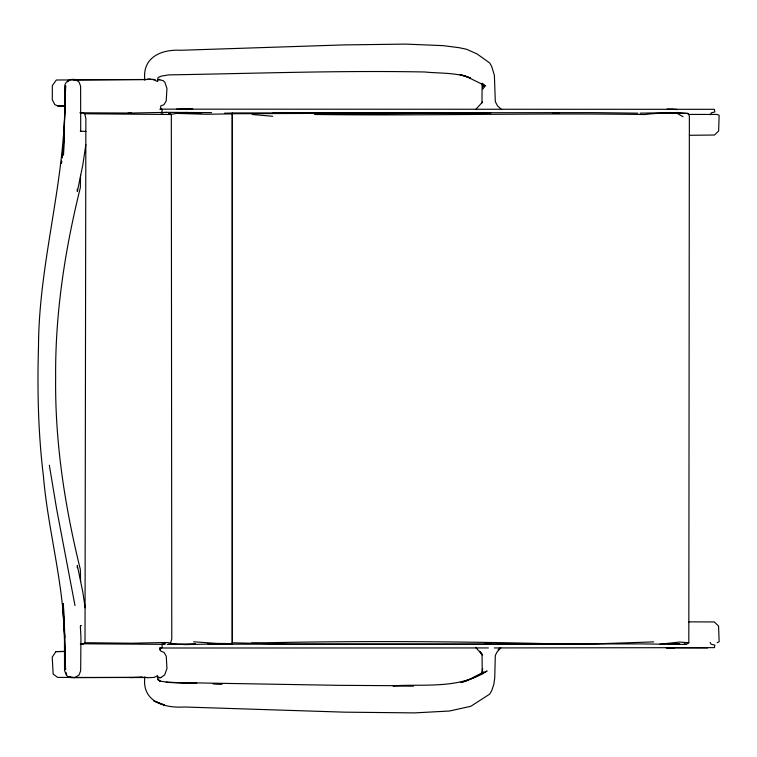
<?xml version="1.0" encoding="UTF-8"?>
<svg xmlns="http://www.w3.org/2000/svg" width="757" height="757" viewBox="0 0 757 757"><rect width="100%" height="100%" fill="white"/><g stroke="black" fill="none" stroke-linecap="round" stroke-linejoin="round"><path stroke-width="1.14" d="M224.498 113.181L232.295 113.067L232.295 644.188L207.863 643.828M637.858 113.171L594.018 112.623L232.219 112.954L232.219 644.198L639.637 643.904L683.174 644.415L686.362 644.33L688.813 642.75L689.362 116.048L688.104 113.455L678.594 112.519L640.148 113.162M80.403 643.952L82.731 644.358L85.011 642.712L85.863 118.518L84.756 113.768L82.589 112.689L79.93 112.812L131.491 113.048L166.512 112.348M482.114 83.355L481.972 102.867L482.483 102.081L476.096 109.046M80.592 581.584L80.346 569.463C64.922 506.783 54.901 442.627 55.649 377.942C55.043 313.635 64.941 249.819 80.365 187.518L80.535 175.16M144.871 80.242C141.919 57.664 160.967 49.11 180.866 50.274L343.754 44.909L405.714 44.105L443.224 45.647L458.903 47.663L466.511 49.243L477.118 53.974L489.713 62.973L491.738 66.55L494.378 75.274L495.315 101.618L497.51 105.857L501.654 109.595M482.36 672.907L482.54 668.488L482.247 673.777M77.214 567.712L77.328 565.479L82.759 591.794L85.153 607.814M161.951 112.131L162.102 109.699L160.569 108.8L160.758 105.904L163.957 104.693L166.209 100.974L166.947 88.389L164.865 82.324L163.115 80.573L157.494 79.476M63.787 141.862L64.014 139.638M61.648 161.213L61.393 163.559L61.658 161.279M62.027 157.702L63.162 147.18M63.673 142.496L63.919 140.159M62.046 157.816L62.434 154.352M62.689 152.043L63.209 147.435M85.844 144.644L82.835 164.837L77.356 191.493L77.176 189.174M80.374 626.531L80.914 625.452L80.374 626.531L80.933 637.564L80.677 670.797L79.021 675.083L74.583 677.685L68.111 676.626L66.54 675.471L64.544 670.532L64.44 626.938L64.724 636.874M710.463 114.752L711.325 112.812L714.807 111.96L714.39 109.32L160.569 109.15M55.933 651.597L65.149 651.446L55.933 651.597L52.242 657.114L53.151 674.033L57.617 677.411L144.672 677.534M67.723 81.822L69.152 79.996M500.689 647.983L497.046 652.042L495.305 655.467L494.737 678.102L493.801 684.451L491.634 690.886L489.628 694.178L470.835 706.272L449.563 711.012L414.533 712.895L344.312 712.157L184.197 706.991C164.222 708.334 141.493 701.408 144.89 676.834M498.835 649.251L500.491 647.803M498.097 649.96L500.718 647.784M483.789 671.923L466.35 681.101L461.827 682.331M717.087 642.721L719.141 641.756L718.563 626.03L714.296 621.951L688.539 621.866M460.682 682.559L470.684 679.029L487.101 670.986C459.253 689.258 424.497 683.912 392.93 685.795L413.606 685.795M679.739 643.743L668.431 643.923M161.137 113.219L163.285 112.869M674.459 113.171L678.594 112.519M659.782 644.226L679.559 642.05L688.813 642.75M159.254 79.532L159.812 79.466L157.636 79.599M165.442 643.791L162.149 643.81M179.362 113.048L186.014 112.462L201.154 113.181M653.698 641.898L595.267 643.876L494.595 644.387L290.338 644.169L232.257 642.797M150.558 79.078L147.208 79.305L152.649 79.39L157.655 81.51L157.967 77.659L160.967 76.211L168.603 74.886C253.964 73.505 339.363 70.354 424.743 71.981C439.987 73.533 456.064 72.35 470.57 78.018L460.048 74.536L465.527 76.107L485.701 85.967L483.165 84.415L484.489 87.15L483.193 83.951M167.316 644.453L195.552 643.705M147.104 677.761L154.182 677.392L157.626 675.594L157.872 679.332L160.304 681.366L157.797 679.483L160.399 681.177L168.764 682.35L196.782 683.183M494.283 647.935L714.466 647.632L714.797 645.087L711.164 644.283L710.113 642.371M232.248 113.739L491.104 112.67L314.78 114.458C424.895 115.972 535 112.784 645.096 114.544C659.442 112.377 673.73 113.616 688.104 113.455M127.952 113.171L131.491 113.048M73.211 79.854L148.211 79.476M130.015 677.572L142.638 677.297L70.827 677.685L69.152 676.503M251.551 643.062C352.79 640.782 454.124 641.274 555.354 643.847M85.011 642.712L131.273 643.232L163.417 642.542L168.953 642.627L170.259 643.885L171.773 639.04L171.319 114.496L84.756 113.768M232.267 113.862L206.661 114.26L176.561 113.399L171.621 114.241L168.451 113.484M413.511 685.804L339.382 685.34L166.18 682.379L194.284 683.183M145.458 79.561L56.349 80.005L52.347 85.579L52.28 99.716L54.788 104.589L57.683 105.866L64.695 105.885M150.529 79.476L155.176 79.476M64.563 105.857L57.683 105.866L63.702 105.866M688.198 114.421L717.068 114.439L719.15 115.301L718.639 130.98L714.494 135.02L689.485 135.295M159.538 648.011L488.416 647.935M670.636 647.945L674.421 648.011L666.169 647.784L707.521 647.954M157.305 677.534L160.834 677.562L164.638 674.97L166.956 668.582L166.256 656.205L164.032 652.345L160.929 651.238L159.916 648.143L160.143 650.216L159.859 648.711L162.159 647.49L162.074 645.191M393.11 113.171L273.116 112.604L290.82 113.162M176.636 109.074L192.846 109.178L180.327 109.084M166.19 112.339L211.667 112.632M139.25 677.411L147.199 677.468M157.428 677.534L160.834 677.562L157.57 677.383M80.403 643.762L164.742 644.358L163.455 644.008M213.029 683.713L221.224 683.949M213.124 683.675L222.473 683.949M80.27 131.226L85.967 131.415M559.47 113.162L552.553 112.907L554.786 113.181M484.65 643.857L491.586 644.188M160.361 109.396L162.49 109.51L159.859 109.188M667.646 643.8L676.701 644.33M157.437 677.401L159.528 677.534M252.176 114.487L272.709 116.275M193.65 641.794L216.814 643.412L232.276 643.592L185.796 644.604L168.934 643.885M170.675 643.336L175.861 643.895M684.148 643.838L686.362 644.33M168.773 113.654L171.319 114.496M677.761 113.749L683.088 116.71M475.528 647.263L482.502 654.89L479.806 651.228L482.058 655.363L482.237 672.803M66.058 672.443L66.635 674.724M75.009 605.6L56.747 509.669L49.337 465.177M482.285 83.838L482.957 88.976L482.502 83.298M80.715 131.463L80.611 86.27L79.173 82.239L75.974 79.759C71.149 78.217 64.988 80.914 64.629 86.44C67.922 174.034 38.834 258.686 38.512 346.195C37.207 389.533 38.153 433.032 43.414 476.087C47.312 522.15 59.207 567.135 63.172 613.151M63.38 615.441L64.014 622.311M63.938 621.336L62.623 606.773L64.742 637.971L65.547 669.604L63.333 603.49L64.742 637.971M65.613 85.636L63.456 154.93L65.613 85.636M672.225 109.292L666.983 109.273L677.222 109.5L672.225 109.292M164.439 705.07L154.078 701.048L164.439 705.07"/></g></svg>
